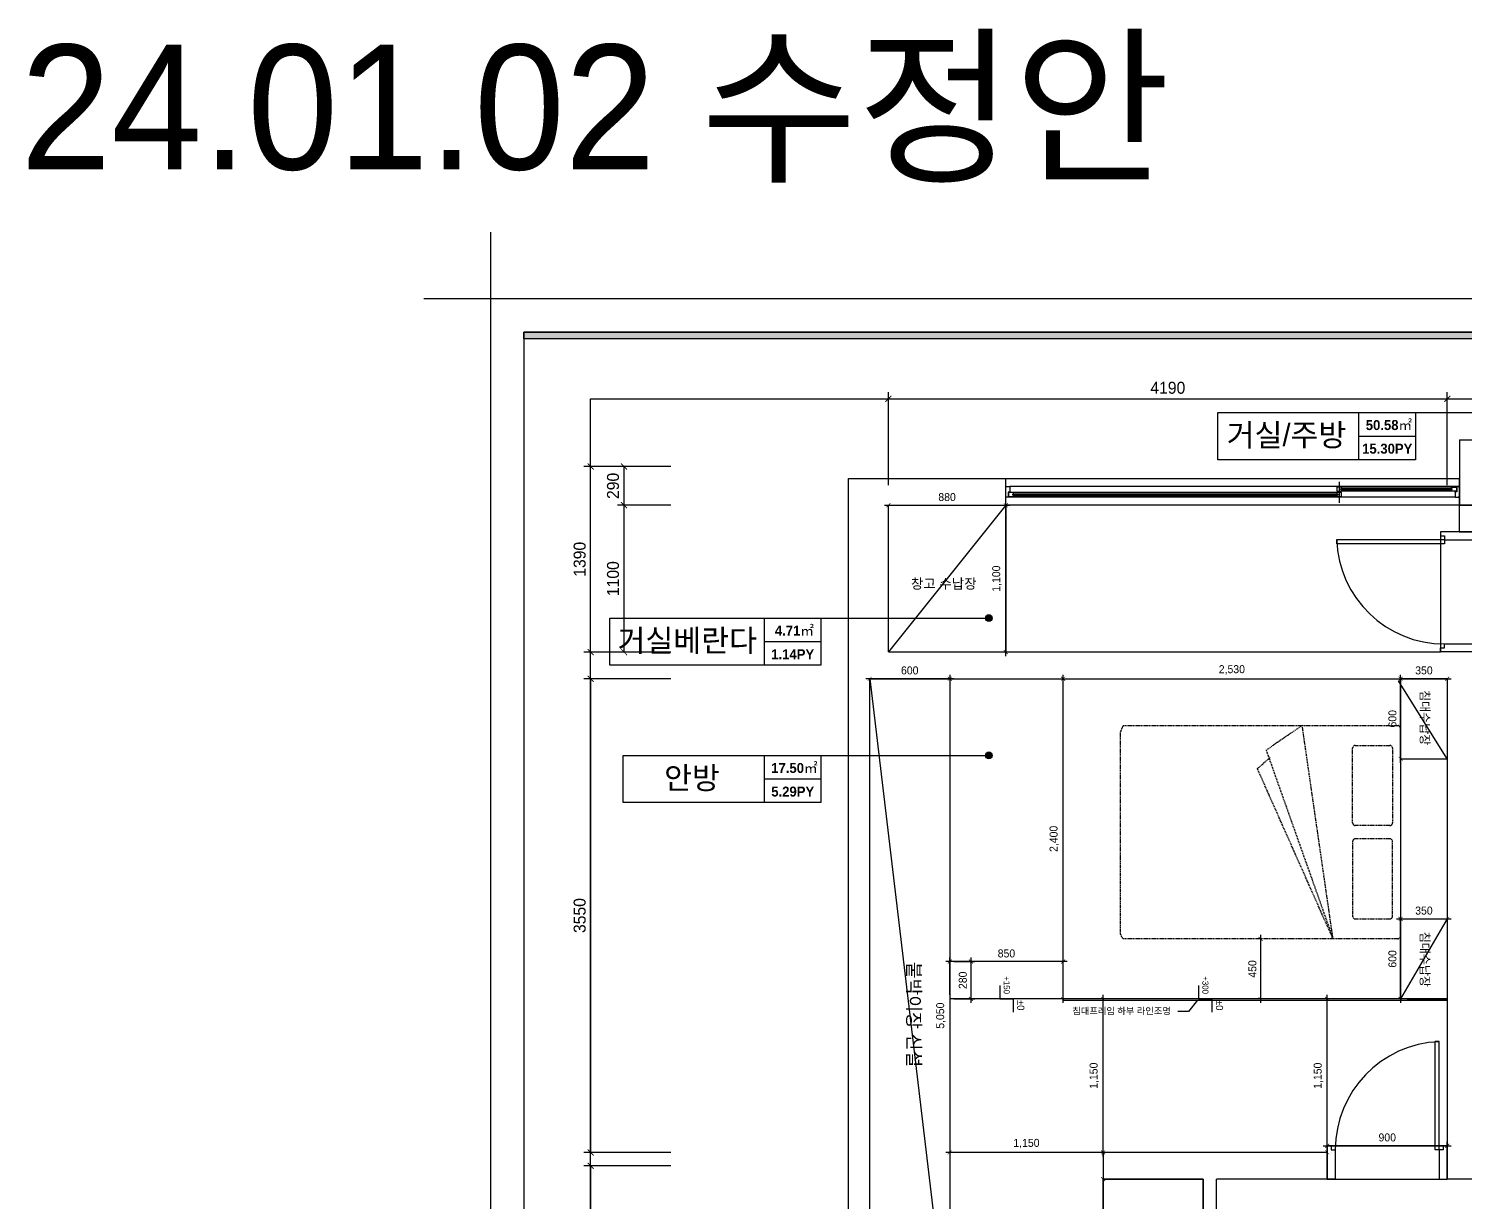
# Model space of a CAD drawing. Header units: millimetres. Extents: x -551172 to 232469, y -3435 to 261611.
# Drawn here: x 112616 to 123386, y 87282 to 96076 of the extents above; entities that cross this region are included whole.
import ezdxf
from ezdxf.enums import TextEntityAlignment as Align

# ---------------------------------------------------------------- set-up
doc = ezdxf.new("R2010")
doc.units = ezdxf.units.MM
doc.header["$LTSCALE"] = 10
doc.header["$PDMODE"] = 3
doc.linetypes.add('DH-HID2', pattern=[1.2, 0.8, -0.4])
doc.layers.get('DEFPOINTS').update_dxf_attribs({"color": 248})
for name, color, linetype in [('0-ELC TEXT', 7, 'Continuous'), ('03-TEXT', 3, 'Continuous'), ('06-FUR', 6, 'Continuous'), ('07-DIM WAL', 5, 'Continuous'), ('3.기호.계단선', 30, 'Continuous'), ('F-SYM', 7, 'Continuous'), ('FORM(YOURNAME)-11', 1, 'Continuous'), ('FU-FURM', 251, 'DH-HID2'), ('도면층2', 2, 'Continuous'), ('도면층4', 4, 'Continuous'), ('도면층5', 5, 'Continuous')]:
    doc.layers.add(name, color=color, linetype=linetype)
doc.styles.add('HY 울릉도 L', font='')
doc.styles.add('YOURNAME', font='HY울릉도M.TTF')
doc.styles.add('넥슨고딕', font='NEXONLv1GothicBold.ttf')
doc.styles.add('코레일둥고', font='Korail_Round_Gothic_Medium.ttf')
doc.styles.get('HY 울릉도 L').set_extended_font_data('HY울릉도L')
doc.dimstyles.new('30', dxfattribs={"dimscale": 30, "dimtxt": 2, "dimasz": 1, "dimexe": 1, "dimexo": 1, "dimgap": 1, "dimtad": 1, "dimdec": 0, "dimrnd": 0.05, "dimdsep": 46, "dimlunit": 6, "dimtxsty": 'HY 울릉도 L', "dimblk": 'ARCHTICK', "dimcen": 2.5, "dimdle": 1, "dimclrd": 133, "dimclre": 133, "dimclrt": 30, "dimadec": 0, "dimazin": 0, "dimtfac": 1, "dimtdec": 0, "dimtix": 1, "dimtmove": 2, "dimatfit": 3, "dimldrblk": 'ARCHTICK', "dimfxl": 1, "dimlwd": -1, "dimlwe": -1, "dimarcsym": 0})
doc.dimstyles.new('YOURNAME-50', dxfattribs={"dimscale": 50, "dimtxt": 1.8, "dimasz": 0.9, "dimexe": 1, "dimexo": 3, "dimgap": 0.7, "dimtad": 1, "dimdec": 0, "dimzin": 0, "dimdsep": 46, "dimtxsty": 'YOURNAME', "dimblk": 'ARCHTICK', "dimcen": 0, "dimclrd": 1, "dimclre": 1, "dimclrt": 7, "dimadec": 0, "dimazin": 0, "dimtfac": 1, "dimtdec": 0, "dimtix": 1, "dimtmove": 2, "dimatfit": 3, "dimldrblk": 'ARCHTICK', "dimfxl": 1, "dimtolj": 1, "dimtzin": 0, "dimarcsym": 0})

# ---------------------------------------------------------------- blocks, each defined once
blk = doc.blocks.new('FORM-PLAN')
at = {"layer": 'FORM(YOURNAME)-11'}
h = blk.add_hatch(color=256, dxfattribs=at)
h.dxf.hatch_style = 1
h.paths.add_polyline_path([(-71444, 55115), (10556, 55115), (10556, 54915), (-71444, 54915)])
h.paths.add_polyline_path([(-71444, -2085), (10556, -2085), (10556, -2285), (-71444, -2285)])
at = {"layer": 'DEFPOINTS', "color": 1}
blk.add_lwpolyline([(-72444, 58115), (-72444, 56115), (-74444, 56115)], dxfattribs=at)
at = {"layer": 'DEFPOINTS', "color": 158}
for points in [[(-71444, -2285), (10556, -2285), (10556, 55115), (-71444, 55115)], [(-69444, 53115), (-64, 53115), (-64, 1215), (-69444, 1215)]]:
    blk.add_lwpolyline(points, close=True, dxfattribs=at)
at = {"layer": 'FORM(YOURNAME)-11', "color": 250}
blk.add_lwpolyline([(-72444, -3285), (11556, -3285), (11556, 56115), (-72444, 56115)], close=True, dxfattribs=at)
at = {"layer": 'FORM(YOURNAME)-11'}
blk.add_lwpolyline([(-71444, 55115), (10556, 55115), (10556, 54915), (-71444, 54915)], close=True, dxfattribs=at)
at = {"layer": 'FORM(YOURNAME)-11', "color": 3, "style": 'YOURNAME'}
for tag, height, p in [('1', 450, (9905, 18188)), ('2', 450, (9905, 17544)), ('3', 450, (9905, 16257)), ('4', 450, (9905, 14326)), ('5', 515, (9905, 12009)), ('6', 515, (9905, 9757)), ('7', 515, (9905, 7504)), ('8', 515, (9905, 5252)), ('9', 515, (9905, 2999)), ('10', 515, (5655, 811)), ('11', 515, (9905, 747)), ('12', 515, (5655, -1441)), ('13', 515, (9905, -1441))]:
    blk.add_attdef(tag, text='', height=height, dxfattribs=at).set_placement(p, align=Align.MIDDLE_RIGHT)
blk = doc.blocks.new('_ArchTick')
at = {"color": 0, "linetype": 'ByBlock', "const_width": 0.15}
blk.add_lwpolyline([(-0.5, -0.5), (0.5, 0.5)], dxfattribs=at)
blk = doc.blocks.new('*D606')
at = {"layer": '07-DIM WAL', "color": 1, "lineweight": -2, "transparency": 16777216}
for p, q in [((119061, 92655), (119061, 93353)), ((119061, 93303), (123251, 93303)), ((123251, 92655), (123251, 93353))]:
    blk.add_line(p, q, dxfattribs=at)
at = {"layer": 'DEFPOINTS', "color": 0, "transparency": 16777216}
for p in [(123251, 93303), (119061, 92505), (123251, 92505)]:
    blk.add_point(p, dxfattribs=at)
at = {"layer": '07-DIM WAL', "color": 1, "lineweight": -2, "transparency": 16777216, "xscale": 45, "yscale": 45, "zscale": 45, "rotation": 180}
blk.add_blockref('_ArchTick', (119061, 93303), dxfattribs=at)
at = {"layer": '07-DIM WAL', "color": 1, "lineweight": -2, "transparency": 16777216, "xscale": 45, "yscale": 45, "zscale": 45}
blk.add_blockref('_ArchTick', (123251, 93303), dxfattribs=at)
at = {"layer": '07-DIM WAL', "color": 7, "transparency": 16777216, "insert": (121156, 93385), "char_height": 90, "attachment_point": 5, "style": 'YOURNAME'}
blk.add_mtext('\\A1;4190', dxfattribs=at)
blk = doc.blocks.new('*D607')
at = {"layer": '07-DIM WAL', "color": 1, "lineweight": -2, "transparency": 16777216}
for p, q in [((117429, 92795), (116779, 92795)), ((116829, 91405), (116829, 92795)), ((117429, 91405), (116779, 91405))]:
    blk.add_line(p, q, dxfattribs=at)
at = {"layer": 'DEFPOINTS', "color": 0, "transparency": 16777216}
for p in [(116829, 92795), (117579, 92795), (117579, 91405)]:
    blk.add_point(p, dxfattribs=at)
at = {"layer": '07-DIM WAL', "color": 1, "lineweight": -2, "transparency": 16777216, "xscale": 45, "yscale": 45, "zscale": 45}
for p, rotation in [((116829, 92795), 90), ((116829, 91405), 270)]:
    blk.add_blockref('_ArchTick', p, dxfattribs=dict(at, rotation=rotation))
at = {"layer": '07-DIM WAL', "color": 7, "transparency": 16777216, "insert": (116747, 92100), "char_height": 90, "attachment_point": 5, "rotation": 90, "style": 'YOURNAME'}
blk.add_mtext('\\A1;1390', dxfattribs=at)
blk = doc.blocks.new('*D608')
at = {"layer": '07-DIM WAL', "color": 1, "lineweight": -2, "transparency": 16777216}
for p, q in [((117429, 92505), (117029, 92505)), ((117079, 91405), (117079, 92505)), ((117429, 91405), (117029, 91405))]:
    blk.add_line(p, q, dxfattribs=at)
at = {"layer": 'DEFPOINTS', "color": 0, "transparency": 16777216}
for p in [(117079, 92505), (117579, 92505), (117579, 91405)]:
    blk.add_point(p, dxfattribs=at)
at = {"layer": '07-DIM WAL', "color": 1, "lineweight": -2, "transparency": 16777216, "xscale": 45, "yscale": 45, "zscale": 45}
for p, rotation in [((117079, 92505), 90), ((117079, 91405), 270)]:
    blk.add_blockref('_ArchTick', p, dxfattribs=dict(at, rotation=rotation))
at = {"layer": '07-DIM WAL', "color": 7, "transparency": 16777216, "insert": (116997, 91955), "char_height": 90, "attachment_point": 5, "rotation": 90, "style": 'YOURNAME'}
blk.add_mtext('\\A1;1100', dxfattribs=at)
blk = doc.blocks.new('*D609')
at = {"layer": '07-DIM WAL', "color": 1, "lineweight": -2, "transparency": 16777216}
for p, q in [((117429, 92795), (117029, 92795)), ((117079, 92505), (117079, 92795)), ((117429, 92505), (117029, 92505))]:
    blk.add_line(p, q, dxfattribs=at)
at = {"layer": 'DEFPOINTS', "color": 0, "transparency": 16777216}
for p in [(117079, 92795), (117579, 92795), (117579, 92505)]:
    blk.add_point(p, dxfattribs=at)
at = {"layer": '07-DIM WAL', "color": 1, "lineweight": -2, "transparency": 16777216, "xscale": 45, "yscale": 45, "zscale": 45}
for p, rotation in [((117079, 92795), 90), ((117079, 92505), 270)]:
    blk.add_blockref('_ArchTick', p, dxfattribs=dict(at, rotation=rotation))
at = {"layer": '07-DIM WAL', "color": 7, "transparency": 16777216, "insert": (116997, 92650), "char_height": 90, "attachment_point": 5, "rotation": 90, "style": 'YOURNAME'}
blk.add_mtext('\\A1;290', dxfattribs=at)
blk = doc.blocks.new('*D610')
at = {"layer": '07-DIM WAL', "color": 1, "lineweight": -2, "transparency": 16777216}
for p, q in [((117429, 91205), (116779, 91205)), ((116829, 91205), (116829, 87655)), ((117429, 87655), (116779, 87655))]:
    blk.add_line(p, q, dxfattribs=at)
at = {"layer": 'DEFPOINTS', "color": 0, "transparency": 16777216}
for p in [(117579, 91205), (116829, 87655), (117579, 87655)]:
    blk.add_point(p, dxfattribs=at)
at = {"layer": '07-DIM WAL', "color": 1, "lineweight": -2, "transparency": 16777216, "xscale": 45, "yscale": 45, "zscale": 45}
for p, rotation in [((116829, 91205), 90), ((116829, 87655), 270)]:
    blk.add_blockref('_ArchTick', p, dxfattribs=dict(at, rotation=rotation))
at = {"layer": '07-DIM WAL', "color": 7, "transparency": 16777216, "insert": (116747, 89430), "char_height": 90, "attachment_point": 5, "rotation": 90, "style": 'YOURNAME'}
blk.add_mtext('\\A1;3550', dxfattribs=at)
blk = doc.blocks.new('*D611')
at = {"layer": '07-DIM WAL', "color": 1, "lineweight": -2, "transparency": 16777216}
for p, q in [((117429, 87555), (116779, 87555)), ((116829, 87555), (116829, 86155)), ((117429, 86155), (116779, 86155))]:
    blk.add_line(p, q, dxfattribs=at)
at = {"layer": 'DEFPOINTS', "color": 0, "transparency": 16777216}
for p in [(117579, 87555), (116829, 86155), (117579, 86155)]:
    blk.add_point(p, dxfattribs=at)
at = {"layer": '07-DIM WAL', "color": 1, "lineweight": -2, "transparency": 16777216, "xscale": 45, "yscale": 45, "zscale": 45}
for p, rotation in [((116829, 87555), 90), ((116829, 86155), 270)]:
    blk.add_blockref('_ArchTick', p, dxfattribs=dict(at, rotation=rotation))
at = {"layer": '07-DIM WAL', "color": 7, "transparency": 16777216, "insert": (116747, 86855), "char_height": 90, "attachment_point": 5, "rotation": 90, "style": 'YOURNAME'}
blk.add_mtext('\\A1;1400', dxfattribs=at)
blk = doc.blocks.new('*D679')
at = {"layer": '06-FUR', "color": 133, "transparency": 16777216}
for p, q in [((120671, 87625), (120671, 88835)), ((120701, 88805), (120701, 88805)), ((120701, 87655), (120701, 87655))]:
    blk.add_line(p, q, dxfattribs=at)
at = {"layer": 'DEFPOINTS', "color": 0, "transparency": 16777216}
for p in [(120671, 88805), (120671, 88805), (120671, 87655)]:
    blk.add_point(p, dxfattribs=at)
at = {"layer": '06-FUR', "color": 133, "transparency": 16777216, "xscale": 30, "yscale": 30, "zscale": 30}
for p, rotation in [((120671, 88805), 90), ((120671, 87655), 270)]:
    blk.add_blockref('_ArchTick', p, dxfattribs=dict(at, rotation=rotation))
at = {"layer": '06-FUR', "color": 30, "transparency": 16777216, "insert": (120605, 88230), "char_height": 60, "attachment_point": 5, "rotation": 90, "style": 'HY 울릉도 L'}
blk.add_mtext('1,150', dxfattribs=at)
blk = doc.blocks.new('*D680')
at = {"layer": '06-FUR', "color": 133, "transparency": 16777216}
blk.add_line((120701, 87655), (119491, 87655), dxfattribs=at)
at = {"layer": 'DEFPOINTS', "color": 0, "transparency": 16777216}
for p in [(119521, 87655), (119521, 87655), (120671, 87655)]:
    blk.add_point(p, dxfattribs=at)
at = {"layer": '06-FUR', "color": 133, "transparency": 16777216, "xscale": 30, "yscale": 30, "zscale": 30, "rotation": 180}
blk.add_blockref('_ArchTick', (119521, 87655), dxfattribs=at)
at = {"layer": '06-FUR', "color": 133, "transparency": 16777216, "xscale": 30, "yscale": 30, "zscale": 30}
blk.add_blockref('_ArchTick', (120671, 87655), dxfattribs=at)
at = {"layer": '06-FUR', "color": 30, "transparency": 16777216, "insert": (120096, 87721), "char_height": 60, "attachment_point": 5, "style": 'HY 울릉도 L'}
blk.add_mtext('1,150', dxfattribs=at)
blk = doc.blocks.new('*D643')
at = {"layer": '06-FUR', "color": 133, "transparency": 16777216}
for p, q in [((121851, 89285), (121851, 88775)), ((121881, 89255), (121881, 89255)), ((122314, 88805), (121821, 88805))]:
    blk.add_line(p, q, dxfattribs=at)
at = {"layer": 'DEFPOINTS', "color": 0, "transparency": 16777216}
for p in [(121851, 89255), (121851, 88805), (122344, 88805)]:
    blk.add_point(p, dxfattribs=at)
at = {"layer": '06-FUR', "color": 133, "transparency": 16777216, "xscale": 30, "yscale": 30, "zscale": 30}
for p, rotation in [((121851, 89255), 90), ((121851, 88805), 270)]:
    blk.add_blockref('_ArchTick', p, dxfattribs=dict(at, rotation=rotation))
at = {"layer": '06-FUR', "color": 30, "transparency": 16777216, "insert": (121790, 89030), "char_height": 60, "attachment_point": 5, "rotation": 90, "style": 'HY 울릉도 L'}
blk.add_mtext('450', dxfattribs=at)
blk = doc.blocks.new('*D638')
at = {"layer": '06-FUR', "color": 133, "transparency": 16777216}
for p, q in [((122871, 89405), (123281, 89405)), ((122901, 89375), (122901, 89375))]:
    blk.add_line(p, q, dxfattribs=at)
at = {"layer": 'DEFPOINTS', "color": 0, "transparency": 16777216}
for p in [(122901, 89405), (123251, 89405), (123251, 89405)]:
    blk.add_point(p, dxfattribs=at)
at = {"layer": '06-FUR', "color": 133, "transparency": 16777216, "xscale": 30, "yscale": 30, "zscale": 30, "rotation": 180}
blk.add_blockref('_ArchTick', (122901, 89405), dxfattribs=at)
at = {"layer": '06-FUR', "color": 133, "transparency": 16777216, "xscale": 30, "yscale": 30, "zscale": 30}
blk.add_blockref('_ArchTick', (123251, 89405), dxfattribs=at)
at = {"layer": '06-FUR', "color": 30, "transparency": 16777216, "insert": (123076, 89467), "char_height": 60, "attachment_point": 5, "style": 'HY 울릉도 L'}
blk.add_mtext('350', dxfattribs=at)
blk = doc.blocks.new('*D677')
at = {"layer": '06-FUR', "color": 133, "transparency": 16777216}
for p, q in [((120401, 89085), (119491, 89085)), ((119521, 88835), (119521, 89115)), ((120371, 88835), (120371, 89115))]:
    blk.add_line(p, q, dxfattribs=at)
at = {"layer": 'DEFPOINTS', "color": 0, "transparency": 16777216}
for p in [(119521, 89085), (119521, 88805), (120371, 88805)]:
    blk.add_point(p, dxfattribs=at)
at = {"layer": '06-FUR', "color": 133, "transparency": 16777216, "xscale": 30, "yscale": 30, "zscale": 30, "rotation": 180}
blk.add_blockref('_ArchTick', (119521, 89085), dxfattribs=at)
at = {"layer": '06-FUR', "color": 133, "transparency": 16777216, "xscale": 30, "yscale": 30, "zscale": 30}
blk.add_blockref('_ArchTick', (120371, 89085), dxfattribs=at)
at = {"layer": '06-FUR', "color": 30, "transparency": 16777216, "insert": (119946, 89146), "char_height": 60, "attachment_point": 5, "style": 'HY 울릉도 L'}
blk.add_mtext('850', dxfattribs=at)
blk = doc.blocks.new('*D678')
at = {"layer": '06-FUR', "color": 133, "transparency": 16777216}
for p, q in [((122351, 87625), (122351, 88835)), ((122381, 88805), (122381, 88805)), ((122381, 87655), (122381, 87655))]:
    blk.add_line(p, q, dxfattribs=at)
at = {"layer": 'DEFPOINTS', "color": 0, "transparency": 16777216}
for p in [(122351, 88805), (122351, 88805), (122351, 87655)]:
    blk.add_point(p, dxfattribs=at)
at = {"layer": '06-FUR', "color": 133, "transparency": 16777216, "xscale": 30, "yscale": 30, "zscale": 30}
for p, rotation in [((122351, 88805), 90), ((122351, 87655), 270)]:
    blk.add_blockref('_ArchTick', p, dxfattribs=dict(at, rotation=rotation))
at = {"layer": '06-FUR', "color": 30, "transparency": 16777216, "insert": (122285, 88230), "char_height": 60, "attachment_point": 5, "rotation": 90, "style": 'HY 울릉도 L'}
blk.add_mtext('1,150', dxfattribs=at)
blk = doc.blocks.new('*D672')
at = {"layer": '06-FUR', "color": 133, "transparency": 16777216}
for p, q in [((122321, 87705), (123281, 87705)), ((123251, 87685), (123251, 87735))]:
    blk.add_line(p, q, dxfattribs=at)
at = {"layer": 'DEFPOINTS', "color": 0, "transparency": 16777216}
for p in [(122351, 87705), (123251, 87705), (123251, 87655)]:
    blk.add_point(p, dxfattribs=at)
at = {"layer": '06-FUR', "color": 133, "transparency": 16777216, "xscale": 30, "yscale": 30, "zscale": 30, "rotation": 180}
blk.add_blockref('_ArchTick', (122351, 87705), dxfattribs=at)
at = {"layer": '06-FUR', "color": 133, "transparency": 16777216, "xscale": 30, "yscale": 30, "zscale": 30}
blk.add_blockref('_ArchTick', (123251, 87705), dxfattribs=at)
at = {"layer": '06-FUR', "color": 30, "transparency": 16777216, "insert": (122801, 87767), "char_height": 60, "attachment_point": 5, "style": 'HY 울릉도 L'}
blk.add_mtext('900', dxfattribs=at)
blk = doc.blocks.new('*D674')
at = {"layer": '06-FUR', "color": 133, "transparency": 16777216}
blk.add_line((120371, 88775), (120371, 91235), dxfattribs=at)
at = {"layer": 'DEFPOINTS', "color": 0, "transparency": 16777216}
for p in [(120371, 91205), (120371, 91205), (120371, 88805)]:
    blk.add_point(p, dxfattribs=at)
at = {"layer": '06-FUR', "color": 133, "transparency": 16777216, "xscale": 30, "yscale": 30, "zscale": 30}
for p, rotation in [((120371, 91205), 90), ((120371, 88805), 270)]:
    blk.add_blockref('_ArchTick', p, dxfattribs=dict(at, rotation=rotation))
at = {"layer": '06-FUR', "color": 30, "transparency": 16777216, "insert": (120305, 90005), "char_height": 60, "attachment_point": 5, "rotation": 90, "style": 'HY 울릉도 L'}
blk.add_mtext('2,400', dxfattribs=at)
blk = doc.blocks.new('*D675')
at = {"layer": '06-FUR', "color": 133, "transparency": 16777216}
blk.add_line((120341, 91205), (122931, 91205), dxfattribs=at)
at = {"layer": 'DEFPOINTS', "color": 0, "transparency": 16777216}
for p in [(120371, 91205), (122901, 91205), (122901, 91205)]:
    blk.add_point(p, dxfattribs=at)
at = {"layer": '06-FUR', "color": 133, "transparency": 16777216, "xscale": 30, "yscale": 30, "zscale": 30, "rotation": 180}
blk.add_blockref('_ArchTick', (120371, 91205), dxfattribs=at)
at = {"layer": '06-FUR', "color": 133, "transparency": 16777216, "xscale": 30, "yscale": 30, "zscale": 30}
blk.add_blockref('_ArchTick', (122901, 91205), dxfattribs=at)
at = {"layer": '06-FUR', "color": 30, "transparency": 16777216, "insert": (121636, 91271), "char_height": 60, "attachment_point": 5, "style": 'HY 울릉도 L'}
blk.add_mtext('2,530', dxfattribs=at)
blk = doc.blocks.new('*D676')
at = {"layer": '06-FUR', "color": 133, "transparency": 16777216}
blk.add_line((122871, 91205), (123281, 91205), dxfattribs=at)
at = {"layer": 'DEFPOINTS', "color": 0, "transparency": 16777216}
for p in [(122901, 91205), (123251, 91205), (123251, 91205)]:
    blk.add_point(p, dxfattribs=at)
at = {"layer": '06-FUR', "color": 133, "transparency": 16777216, "xscale": 30, "yscale": 30, "zscale": 30, "rotation": 180}
blk.add_blockref('_ArchTick', (122901, 91205), dxfattribs=at)
at = {"layer": '06-FUR', "color": 133, "transparency": 16777216, "xscale": 30, "yscale": 30, "zscale": 30}
blk.add_blockref('_ArchTick', (123251, 91205), dxfattribs=at)
at = {"layer": '06-FUR', "color": 30, "transparency": 16777216, "insert": (123076, 91267), "char_height": 60, "attachment_point": 5, "style": 'HY 울릉도 L'}
blk.add_mtext('350', dxfattribs=at)
blk = doc.blocks.new('*D681')
at = {"layer": '06-FUR', "color": 133, "transparency": 16777216}
blk.add_line((119551, 91205), (118891, 91205), dxfattribs=at)
at = {"layer": 'DEFPOINTS', "color": 0, "transparency": 16777216}
for p in [(118921, 91205), (118921, 91205), (119521, 91205)]:
    blk.add_point(p, dxfattribs=at)
at = {"layer": '06-FUR', "color": 133, "transparency": 16777216, "xscale": 30, "yscale": 30, "zscale": 30, "rotation": 180}
blk.add_blockref('_ArchTick', (118921, 91205), dxfattribs=at)
at = {"layer": '06-FUR', "color": 133, "transparency": 16777216, "xscale": 30, "yscale": 30, "zscale": 30}
blk.add_blockref('_ArchTick', (119521, 91205), dxfattribs=at)
at = {"layer": '06-FUR', "color": 30, "transparency": 16777216, "insert": (119221, 91267), "char_height": 60, "attachment_point": 5, "style": 'HY 울릉도 L'}
blk.add_mtext('600', dxfattribs=at)
blk = doc.blocks.new('*D682')
at = {"layer": '06-FUR', "color": 133, "transparency": 16777216}
for p, q in [((119521, 91235), (119521, 86125)), ((119551, 91205), (119551, 91205)), ((119551, 86155), (119551, 86155))]:
    blk.add_line(p, q, dxfattribs=at)
at = {"layer": 'DEFPOINTS', "color": 0, "transparency": 16777216}
for p in [(119521, 91205), (119521, 86155), (119521, 86155)]:
    blk.add_point(p, dxfattribs=at)
at = {"layer": '06-FUR', "color": 133, "transparency": 16777216, "xscale": 30, "yscale": 30, "zscale": 30}
for p, rotation in [((119521, 91205), 90), ((119521, 86155), 270)]:
    blk.add_blockref('_ArchTick', p, dxfattribs=dict(at, rotation=rotation))
at = {"layer": '06-FUR', "color": 30, "transparency": 16777216, "insert": (119455, 88680), "char_height": 60, "attachment_point": 5, "rotation": 90, "style": 'HY 울릉도 L'}
blk.add_mtext('5,050', dxfattribs=at)
blk = doc.blocks.new('*D689')
at = {"layer": '06-FUR', "color": 133, "transparency": 16777216}
for p, q in [((122901, 90575), (122901, 91235)), ((122931, 91205), (122931, 91205)), ((122931, 90605), (122931, 90605))]:
    blk.add_line(p, q, dxfattribs=at)
at = {"layer": 'DEFPOINTS', "color": 0, "transparency": 16777216}
for p in [(122901, 91205), (122901, 91205), (122901, 90605)]:
    blk.add_point(p, dxfattribs=at)
at = {"layer": '06-FUR', "color": 133, "transparency": 16777216, "xscale": 30, "yscale": 30, "zscale": 30}
for p, rotation in [((122901, 91205), 90), ((122901, 90605), 270)]:
    blk.add_blockref('_ArchTick', p, dxfattribs=dict(at, rotation=rotation))
at = {"layer": '06-FUR', "color": 30, "transparency": 16777216, "insert": (122840, 90905), "char_height": 60, "attachment_point": 5, "rotation": 90, "style": 'HY 울릉도 L'}
blk.add_mtext('600', dxfattribs=at)
blk = doc.blocks.new('*D648')
at = {"layer": '06-FUR', "color": 133, "transparency": 16777216}
blk.add_line((122901, 89435), (122901, 88775), dxfattribs=at)
at = {"layer": 'DEFPOINTS', "color": 0, "transparency": 16777216}
for p in [(122901, 89405), (122901, 88805), (122901, 88805)]:
    blk.add_point(p, dxfattribs=at)
at = {"layer": '06-FUR', "color": 133, "transparency": 16777216, "xscale": 30, "yscale": 30, "zscale": 30}
for p, rotation in [((122901, 89405), 90), ((122901, 88805), 270)]:
    blk.add_blockref('_ArchTick', p, dxfattribs=dict(at, rotation=rotation))
at = {"layer": '06-FUR', "color": 30, "transparency": 16777216, "insert": (122840, 89105), "char_height": 60, "attachment_point": 5, "rotation": 90, "style": 'HY 울릉도 L'}
blk.add_mtext('600', dxfattribs=at)
blk = doc.blocks.new('*D701')
at = {"layer": '06-FUR', "color": 133, "transparency": 16777216}
for p, q in [((119551, 89085), (119710, 89085)), ((119680, 89115), (119680, 88775)), ((119551, 88805), (119710, 88805))]:
    blk.add_line(p, q, dxfattribs=at)
at = {"layer": 'DEFPOINTS', "color": 0, "transparency": 16777216}
for p in [(119521, 89085), (119521, 88805), (119680, 88805)]:
    blk.add_point(p, dxfattribs=at)
at = {"layer": '06-FUR', "color": 133, "transparency": 16777216, "xscale": 30, "yscale": 30, "zscale": 30}
for p, rotation in [((119680, 89085), 90), ((119680, 88805), 270)]:
    blk.add_blockref('_ArchTick', p, dxfattribs=dict(at, rotation=rotation))
at = {"layer": '06-FUR', "color": 30, "transparency": 16777216, "insert": (119619, 88945), "char_height": 60, "attachment_point": 5, "rotation": 90, "style": 'HY 울릉도 L'}
blk.add_mtext('280', dxfattribs=at)
blk = doc.blocks.new('*D695')
at = {"layer": '06-FUR', "color": 133, "transparency": 16777216}
for p, q in [((119941, 91375), (119941, 92535)), ((119971, 92505), (119971, 92505))]:
    blk.add_line(p, q, dxfattribs=at)
at = {"layer": 'DEFPOINTS', "color": 0, "transparency": 16777216}
for p in [(119941, 92505), (119941, 92505), (119941, 91405)]:
    blk.add_point(p, dxfattribs=at)
at = {"layer": '06-FUR', "color": 133, "transparency": 16777216, "xscale": 30, "yscale": 30, "zscale": 30}
for p, rotation in [((119941, 92505), 90), ((119941, 91405), 270)]:
    blk.add_blockref('_ArchTick', p, dxfattribs=dict(at, rotation=rotation))
at = {"layer": '06-FUR', "color": 30, "transparency": 16777216, "insert": (119875, 91955), "char_height": 60, "attachment_point": 5, "rotation": 90, "style": 'HY 울릉도 L'}
blk.add_mtext('1,100', dxfattribs=at)
blk = doc.blocks.new('*D696')
at = {"layer": '06-FUR', "color": 133, "transparency": 16777216}
for p, q in [((119031, 92505), (119971, 92505)), ((119061, 92475), (119061, 92475)), ((119941, 92475), (119941, 92475))]:
    blk.add_line(p, q, dxfattribs=at)
at = {"layer": 'DEFPOINTS', "color": 0, "transparency": 16777216}
for p in [(119061, 92505), (119941, 92505), (119941, 92505)]:
    blk.add_point(p, dxfattribs=at)
at = {"layer": '06-FUR', "color": 133, "transparency": 16777216, "xscale": 30, "yscale": 30, "zscale": 30, "rotation": 180}
blk.add_blockref('_ArchTick', (119061, 92505), dxfattribs=at)
at = {"layer": '06-FUR', "color": 133, "transparency": 16777216, "xscale": 30, "yscale": 30, "zscale": 30}
blk.add_blockref('_ArchTick', (119941, 92505), dxfattribs=at)
at = {"layer": '06-FUR', "color": 30, "transparency": 16777216, "insert": (119501, 92566), "char_height": 60, "attachment_point": 5, "style": 'HY 울릉도 L'}
blk.add_mtext('880', dxfattribs=at)
blk = doc.blocks.new('*D708')
at = {"layer": '06-FUR', "color": 133, "transparency": 16777216}
for p, q in [((120671, 87485), (120671, 86125)), ((120701, 87455), (120701, 87455)), ((120701, 86155), (120701, 86155))]:
    blk.add_line(p, q, dxfattribs=at)
at = {"layer": 'DEFPOINTS', "color": 0, "transparency": 16777216}
for p in [(120671, 87455), (120671, 86155), (120671, 86155)]:
    blk.add_point(p, dxfattribs=at)
at = {"layer": '06-FUR', "color": 133, "transparency": 16777216, "xscale": 30, "yscale": 30, "zscale": 30}
for p, rotation in [((120671, 87455), 90), ((120671, 86155), 270)]:
    blk.add_blockref('_ArchTick', p, dxfattribs=dict(at, rotation=rotation))
at = {"layer": '06-FUR', "color": 30, "transparency": 16777216, "insert": (120605, 86805), "char_height": 60, "attachment_point": 5, "rotation": 90, "style": 'HY 울릉도 L'}
blk.add_mtext('1,300', dxfattribs=at)

msp = doc.modelspace()

# ---------------------------------------------------------------- hatches: boundary and pattern name
at = {"layer": '0-ELC TEXT'}
h = msp.add_hatch(color=256, dxfattribs=at)
h.dxf.hatch_style = 1
edge = h.paths.add_edge_path()
edge.add_arc((119813.4, 91659.7), 25, 180, 540, ccw=False)
h = msp.add_hatch(color=256, dxfattribs=at)
h.dxf.hatch_style = 1
edge = h.paths.add_edge_path()
edge.add_arc((119813.4, 90630.5), 25, 180, 540, ccw=False)

# ---------------------------------------------------------------- linework, layer by layer
for p, q in [((122588.1, 92846.5), (122588.1, 93200.3)), ((122588.1, 93023.4), (123012.8, 93023.4)), ((118131, 91305.9), (118131, 91659.7)), ((118555.7, 91659.7), (119813.4, 91659.7)), ((118131, 91482.8), (118555.7, 91482.8)), ((118131, 90276.7), (118131, 90630.5)), ((118555.7, 90630.5), (119813.4, 90630.5)), ((118131, 90453.6), (118555.7, 90453.6))]:
    msp.add_line(p, q, dxfattribs=at)
for points in [[(121530.9, 93200.3), (123012.8, 93200.3), (123012.8, 92846.5), (121530.9, 92846.5)], [(116973.8, 91659.7), (118555.7, 91659.7), (118555.7, 91305.9), (116973.8, 91305.9)], [(117073.8, 90630.5), (118555.7, 90630.5), (118555.7, 90276.7), (117073.8, 90276.7)]]:
    msp.add_lwpolyline(points, close=True, dxfattribs=at)
msp.add_lwpolyline([(123012.8, 93200.3), (123945.8, 93200.3), (123945.8, 92553.9)], dxfattribs=at)
for centre in [(119813.4, 91659.7), (119813.4, 90630.5)]:
    msp.add_circle(centre, 25, dxfattribs=at)
at = {"layer": '06-FUR'}
for p, q in [((119061.4, 92505.3), (119940.7, 92505.3)), ((119940.7, 92505.3), (119061.4, 91405.3)), ((119940.7, 92505.3), (119940.7, 91405.3)), ((119940.7, 91405.3), (119940.7, 91805.3)), ((118921.4, 91205.3), (119521.4, 86155.3)), ((123251.4, 90605.3), (122886.4, 91190.3)), ((123251.4, 91205.3), (122901.4, 91205.3)), ((122901.4, 91205.3), (122901.4, 88805.3)), ((122901.4, 90605.3), (123251.4, 90605.3)), ((122901.4, 88805.3), (122901.4, 89405.3)), ((122901.4, 89405.3), (123251.4, 89405.3)), ((123251.4, 89405.3), (122901.4, 88805.3)), ((120371.4, 89085), (119521.4, 89085)), ((120371.4, 88805.3), (120371.4, 89085)), ((120371.4, 88805.3), (119521.4, 88805.3)), ((123251.4, 88805.3), (120371.4, 88805.3)), ((123251.4, 88805.3), (120431.4, 88805.3)), ((122951.4, 88805.3), (123251.4, 88805.3))]:
    msp.add_line(p, q, dxfattribs=at)
at = {"layer": '06-FUR', "color": 41, "true_color": 0xf4ee51}
for p, q in [((121378.4, 88795.3), (121310, 88710)), ((121310, 88710), (121230, 88710))]:
    msp.add_line(p, q, dxfattribs=at)
at = {"layer": '06-FUR'}
for points in [[(119521.4, 86155.3), (118921.4, 86155.3), (118921.4, 91205.3), (119521.4, 91205.3)], [(120671.4, 87455.3), (121421.4, 87455.3), (121421.4, 86155.3), (120671.4, 86155.3)]]:
    msp.add_lwpolyline(points, close=True, dxfattribs=at)
at = {"layer": '06-FUR', "color": 41, "true_color": 0xf4ee51, "const_width": 10}
msp.add_lwpolyline([(123251.4, 88795.3), (120370, 88795.3)], dxfattribs=at)
at = {"layer": '06-FUR'}
msp.add_lwpolyline([(123251.4, 88805.3, 2, 1.455191522836685e-11, 0), (123251.4, 88805.3, 1.455191522836685e-11, 1.455191522836685e-11, 0)], format="xyseb", dxfattribs=at)
at = {"layer": '3.기호.계단선'}
for points in [[(119896.4, 88905.3), (119896.4, 88805.3), (119996.4, 88805.3), (119996.4, 88705.3)], [(121386.4, 88905.3), (121386.4, 88805.3), (121486.4, 88805.3), (121486.4, 88705.3)]]:
    msp.add_lwpolyline(points, dxfattribs=at)
at = {"layer": 'FU-FURM'}
for p, q in [((122163.4, 90855.3), (121893.4, 90669.3)), ((122394.8, 89255.3), (122163.4, 90855.3)), ((121827.4, 90531.3), (121923.4, 90615.3)), ((121893.4, 90669.3), (122394.8, 89255.3)), ((122394.8, 89255.3), (121827.4, 90531.3))]:
    msp.add_line(p, q, dxfattribs=at)
for points in [[(120801.4, 89290), (120801.4, 90806.7, -0.0341413), (120821.4, 90855.3), (122881.4, 90855.3, -0.2187689), (122901.4, 90830), (122901.4, 89270, -0.1114772), (122881.4, 89255.3), (120821.4, 89255.3, -0.1265943)], [(122541.4, 90125.3), (122541.4, 90685.3, -0.4142136), (122561.4, 90705.3), (122821.4, 90705.3, -0.4142136), (122841.4, 90685.3), (122841.4, 90125.3, -0.4142136), (122821.4, 90105.3), (122561.4, 90105.3, -0.4142136)], [(122541.4, 89985.3), (122541.4, 89425.3, 0.4142136), (122561.4, 89405.3), (122821.4, 89405.3, 0.4142136), (122841.4, 89425.3), (122841.4, 89985.3, 0.4142136), (122821.4, 90005.3), (122561.4, 90005.3, 0.4142136)]]:
    msp.add_lwpolyline(points, format="xyb", close=True, dxfattribs=at)
at = {"layer": '도면층2'}
for p, q in [((123341.4, 92995.3), (123451.4, 92995.3)), ((123341.4, 92995.3), (123341.4, 92505.3)), ((118761.4, 83325.3), (118761.4, 92705.3)), ((118761.4, 92705.3), (119941.4, 92705.3)), ((119941.4, 92505.3), (119941.4, 92705.3)), ((119061.4, 91405.3), (119061.4, 92505.3)), ((119061.4, 92505.3), (119941.4, 92505.3)), ((123340.6, 92505.3), (123451.4, 92505.3)), ((119061.4, 91405.3), (123201.4, 91405.3)), ((118921.4, 91205.3), (123251.4, 91205.3)), ((118921.4, 86155.3), (118921.4, 91205.3)), ((123251.4, 91205.3), (123251.4, 87655.3)), ((122351.4, 87655.3), (120671.4, 87655.3)), ((120671.4, 87655.3), (120671.4, 87455.3)), ((122351.4, 87655.3), (122351.4, 87455.3)), ((123251.4, 87655.3), (123251.4, 87455.3)), ((121421.4, 87455.3), (120671.4, 87455.3)), ((121421.4, 86155.3), (121421.4, 87455.3)), ((121521.4, 86055.3), (121521.4, 87455.3)), ((122351.4, 87455.3), (121521.4, 87455.3)), ((123451.4, 87455.3), (123251.4, 87455.3))]:
    msp.add_line(p, q, dxfattribs=at)
msp.add_lwpolyline([(123451.4, 92505.3), (123340.6, 92505.3), (123340.6, 92305.3), (123451.4, 92305.3)], close=True, dxfattribs=at)
at = {"layer": '도면층4'}
for p, q in [((123323.2, 92645.3), (119971.4, 92645.3)), ((122441.4, 92681.4), (122441.4, 92524.4)), ((123281.5, 92640.3), (122458.9, 92640.3)), ((123310.6, 92565.3), (119958.8, 92565.3)), ((122423.8, 92600), (120000.1, 92600)), ((122423.8, 92570), (120000.1, 92570)), ((123281.5, 92610.3), (122458.9, 92610.3)), ((123310.6, 92604.2), (123310.6, 92606.3)), ((123201.4, 92305.3), (123201.4, 91405.3)), ((123231.4, 92245.3), (122421.4, 92245.3)), ((122421.4, 92245.3), (122421.4, 92215.3)), ((123231.4, 92215.3), (122421.9, 92215.3)), ((123231.4, 92245.3), (123231.4, 92215.3)), ((123191.4, 88485.3), (123161.4, 88485.3)), ((123161.4, 87675.3), (123161.4, 88484.7)), ((123191.4, 87675.3), (123191.4, 88485.3)), ((123251.4, 87705.3), (122351.4, 87705.3)), ((122351.4, 87705.3), (122351.4, 87455.3)), ((123191.4, 87675.3), (123161.4, 87675.3)), ((123251.4, 87455.3), (123251.4, 87705.3)), ((123251.4, 87705.3), (123251.4, 87455.3)), ((122351.4, 87455.3), (123251.4, 87455.3))]:
    msp.add_line(p, q, dxfattribs=at)
for points in [[(119941.4, 92705.3), (123340.6, 92705.3), (123340.6, 92505.3), (119941.4, 92505.3)], [(122453.3, 92628.6), (122458.9, 92630.3), (122458.9, 92640.3), (122423.9, 92640.3), (122423.9, 92610.3), (122458.9, 92610.3), (122458.9, 92620.3), (122453.3, 92622.1)], [(123287.1, 92628.6), (123281.5, 92630.3), (123281.5, 92640.3), (123319.5, 92640.3), (123319.5, 92610.3), (123281.5, 92610.3), (123281.5, 92620.3), (123287.1, 92622.1)], [(120000.1, 92590), (120000.1, 92600), (119962.1, 92600), (119962.1, 92570), (120000.1, 92570), (120000.1, 92580), (119994.5, 92581.8), (119994.5, 92588.2)], [(119996.6, 92583), (122427.3, 92583), (122427.3, 92587), (119996.6, 92587)], [(122423.8, 92570), (122458.8, 92570), (122458.8, 92600), (122423.8, 92600), (122423.8, 92590), (122429.4, 92588.2), (122429.4, 92581.8), (122423.8, 92580)]]:
    msp.add_lwpolyline(points, close=True, dxfattribs=at)
for points in [[(119941.4, 92636.2), (119941.4, 92645.3), (119971.4, 92645.3), (119971.4, 92604.2), (119958.8, 92604.2), (119958.8, 92565.3), (119941.4, 92565.3), (119941.4, 92574.2)], [(122455.4, 92623.3), (123285, 92623.3), (123285, 92627.3), (122455.4, 92627.3), (122455.4, 92623.3), (122455.4, 92627.3)], [(122458.9, 92631.1), (122461.6, 92629.8), (122462.2, 92628.8), (122462.7, 92627.3)], [(122458.9, 92619.6), (122461.6, 92620.9), (122462.2, 92621.9), (122462.7, 92623.3)], [(123281.5, 92631.1), (123278.8, 92629.8), (123278.3, 92628.8), (123277.7, 92627.3)], [(123281.5, 92619.6), (123278.8, 92620.9), (123278.3, 92621.9), (123277.7, 92623.3)], [(123340.6, 92636.3), (123340.6, 92645.3), (123323.2, 92645.3), (123323.2, 92606.3), (123310.6, 92606.3), (123310.6, 92565.3), (123340.6, 92565.3), (123340.6, 92574.3)], [(120000.1, 92590.8), (120002.8, 92589.4), (120003.4, 92588.4), (120003.9, 92587)], [(120000.1, 92579.2), (120002.8, 92580.6), (120003.4, 92581.6), (120003.9, 92583)], [(122423.8, 92590.8), (122421.1, 92589.4), (122420.6, 92588.4), (122420, 92587)], [(122423.8, 92579.2), (122421.1, 92580.6), (122420.6, 92581.6), (122420, 92583)], [(123201.4, 92305.3), (123201.4, 92275.3), (123231.4, 92275.3), (123231.4, 92245.3), (123471.4, 92245.3), (123471.4, 92275.3), (123501.4, 92275.3), (123501.4, 92305.3), (123201.4, 92305.3)], [(123201.4, 91405.3), (123201.4, 91435.3), (123231.4, 91435.3), (123231.4, 91465.3), (123471.4, 91465.3), (123471.4, 91435.3), (123501.4, 91435.3), (123501.4, 91405.3), (123201.4, 91405.3)], [(122351.4, 87705.3), (122381.4, 87705.3), (122381.4, 87675.3), (122411.4, 87675.3), (122411.4, 87455.3), (122381.4, 87455.3), (122381.4, 87455.3), (122351.4, 87455.3), (122351.4, 87705.3)], [(123251.4, 87705.3), (123221.4, 87705.3), (123221.4, 87675.3), (123191.4, 87675.3), (123191.4, 87455.3), (123221.4, 87455.3), (123221.4, 87455.3), (123251.4, 87455.3), (123251.4, 87705.3)]]:
    msp.add_lwpolyline(points, dxfattribs=at)
at = {"layer": '도면층5'}
for centre, start, end in [((123231.4, 92275.3), 182.12255, 270), ((123221.4, 87675.3), 92.12255, 180)]:
    msp.add_arc(centre, 810, start, end, dxfattribs=at)

# ---------------------------------------------------------------- block references
at = {"layer": 'F-SYM', "xscale": 0.2500000000000001, "yscale": 0.2500000000000001, "zscale": 0.2500000000000001}
msp.add_blockref('FORM-PLAN', (134189.9, 80024), dxfattribs=at)

# ---------------------------------------------------------------- texts
at = {"layer": '0-ELC TEXT', "style": '코레일둥고'}
msp.add_text('창고 수납장', height=74.21, dxfattribs=at).set_placement((119230, 91880))
for s, height, p in [('침대수납장', 66, (123050, 91120)), ('침대수납장', 66, (123050, 89309.1)), ('붙박이장 신설', 100, (119203, 89083.1))]:
    msp.add_text(s, height=height, rotation=270, dxfattribs=at).set_placement(p)
at = {"layer": '03-TEXT'}
for s, height, style, p in [('24.01.02 수정안', 934.9, '코레일둥고', (116864.7, 95021.5)), ('거실/주방', 166.67, '코레일둥고', (122045.6, 92948)), ('50.58㎡', 75, '넥슨고딕', (122813.8, 93068.5)), ('15.30PY', 75, '넥슨고딕', (122801, 92891.6)), ('거실베란다', 166.67, '코레일둥고', (117553.2, 91407.4)), ('4.71㎡', 75, '넥슨고딕', (118356.7, 91527.9)), ('1.14PY', 75, '넥슨고딕', (118343.9, 91351)), ('17.50㎡', 75, '넥슨고딕', (118356.7, 90498.7)), ('안방', 166.67, '코레일둥고', (117588.5, 90378.2)), ('5.29PY', 75, '넥슨고딕', (118343.9, 90321.8))]:
    msp.add_text(s, height=height, dxfattribs=dict(at, style=style)).set_placement(p, align=Align.CENTER)
at = {"layer": '06-FUR', "color": 41, "true_color": 0xf4ee51, "style": '코레일둥고'}
msp.add_text('침대프레임 하부 라인조명', height=49.615, dxfattribs=at).set_placement((120440, 88690))
at = {"layer": '3.기호.계단선', "style": '코레일둥고'}
for s, height, p in [('+150', 45.23, (119925.2, 88975.4)), ('+300', 45.23, (121415.2, 88975.4)), ('±0', 53.94, (120026.6, 88797.1)), ('±0', 53.94, (121516.6, 88797.1))]:
    msp.add_text(s, height=height, rotation=270, dxfattribs=at).set_placement(p)

# ---------------------------------------------------------------- dimensions: what is measured, and where the dimension line sits
at = {"layer": '06-FUR'}
for base, p1, p2, picture, middle in [((119941.4, 92505), (119061.4, 92505.3), (119941.4, 92505.3), '*D696', (119501.4, 92566.3)), ((118921.4, 91205.3), (119521.4, 91205.3), (118921.4, 91205.3), '*D681', (119221.4, 91266.6)), ((122901.4, 91205.3), (120371.4, 91205.3), (122901.4, 91205.3), '*D675', (121636.4, 91271.3)), ((123251.4, 91205.3), (122901.4, 91205.3), (123251.4, 91205.3), '*D676', (123076.4, 91266.6)), ((123251.4, 89405.3), (122901.4, 89405.3), (123251.4, 89405.3), '*D638', (123076.4, 89466.6)), ((119521.4, 89085), (120371.4, 88805.3), (119521.4, 88805.3), '*D677', (119946.4, 89146.3)), ((123251.4, 87705.3), (122351.4, 87705.3), (123251.4, 87655.3), '*D672', (122801.4, 87766.6)), ((119521.4, 87655.3), (120671.4, 87655.3), (119521.4, 87655.3), '*D680', (120096.4, 87721.2))]:
    dim = msp.add_linear_dim(base=base, p1=p1, p2=p2, dimstyle='30', override={"dimfxl": 1.25}, dxfattribs=at)
    dim.commit()
    dim.dimension.update_dxf_attribs({"geometry": picture, "text_midpoint": middle})
for base, p1, p2, picture, middle in [((119940.7, 92505.3), (119940.7, 91405.3), (119940.7, 92505.3), '*D695', (119874.7, 91955.3)), ((119521.4, 86155.3), (119521.4, 91205.3), (119521.4, 86155.3), '*D682', (119455.4, 88680.3)), ((120371.4, 91205.3), (120371.4, 88805.3), (120371.4, 91205.3), '*D674', (120305.4, 90005.3)), ((122901.4, 91205.3), (122901.4, 90605.3), (122901.4, 91205.3), '*D689', (122840.1, 90905.3)), ((122901.4, 88805.3), (122901.4, 89405.3), (122901.4, 88805.3), '*D648', (122840.1, 89105.3)), ((121851.4, 88805.3), (121851.4, 89255.3), (122344.1, 88805.3), '*D643', (121790.1, 89030.3)), ((119680, 88805.3), (119521.4, 89085), (119521.4, 88805.3), '*D701', (119618.7, 88945.2)), ((120671.4, 88805.3), (120671.4, 87655.3), (120671.4, 88805.3), '*D679', (120605.4, 88230.3)), ((122351.4, 88805.3), (122351.4, 87655.3), (122351.4, 88805.3), '*D678', (122285.4, 88230.3)), ((120671.4, 86155.3), (120671.4, 87455.3), (120671.4, 86155.3), '*D708', (120605.4, 86805.3))]:
    dim = msp.add_linear_dim(base=base, p1=p1, p2=p2, angle=90, dimstyle='30', override={"dimfxl": 1.25}, dxfattribs=at)
    dim.commit()
    dim.dimension.update_dxf_attribs({"geometry": picture, "text_midpoint": middle})
at = {"layer": '07-DIM WAL'}
for base, p1, p2, angle, picture, middle in [((123251.4, 93302.8), (119061.4, 92505.3), (123251.4, 92505.3), 180, '*D606', (121156.4, 93384.7)), ((116828.9, 92795.3), (117578.9, 91405.3), (117578.9, 92795.3), 90, '*D607', (116747, 92100.3)), ((117078.9, 92795.3), (117578.9, 92505.3), (117578.9, 92795.3), 90, '*D609', (116997, 92650.3)), ((117078.9, 92505.3), (117578.9, 91405.3), (117578.9, 92505.3), 90, '*D608', (116997.1, 91955.3)), ((116828.9, 87655.3), (117578.9, 91205.3), (117578.9, 87655.3), 90, '*D610', (116747.1, 89430.3)), ((116828.9, 86155.3), (117578.9, 87555.3), (117578.9, 86155.3), 90, '*D611', (116747.1, 86855.3))]:
    dim = msp.add_linear_dim(base=base, p1=p1, p2=p2, angle=angle, dimstyle='YOURNAME-50', dxfattribs=at)
    dim.commit()
    dim.dimension.update_dxf_attribs({"geometry": picture, "text_midpoint": middle})

doc.saveas('drawing.dxf')
